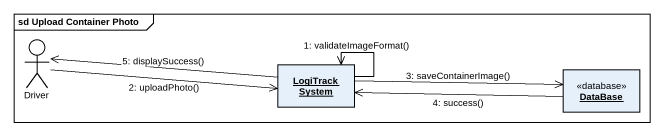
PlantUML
@startuml
mainframe sd Upload Container Photo
allowmixing
hide circle
hide empty members
actor Driver
object "LogiTrack System" as LogiTrack_System
object "DataBase" as DataBase_ <<database>>
LogiTrack_System --> LogiTrack_System : 1: validateImageFormat()
Driver -right-> LogiTrack_System : 2: uploadPhoto()
LogiTrack_System -right-> DataBase_ : 3: saveContainerImage()
DataBase_ -left-> LogiTrack_System : 4: success()
LogiTrack_System -left-> Driver : 5: displaySuccess()
@enduml
